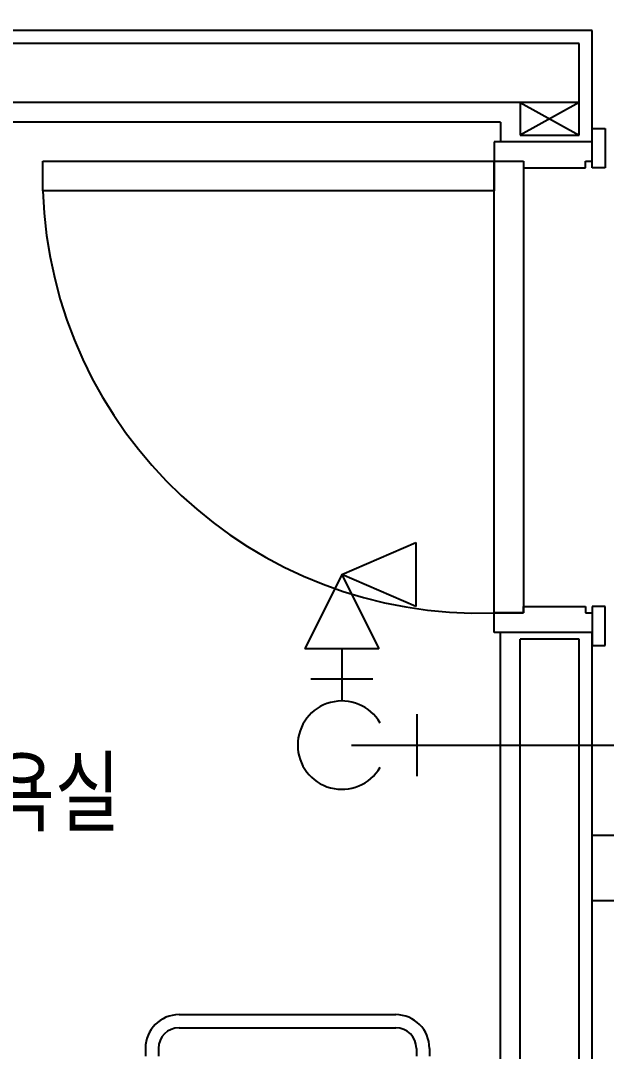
# Model space of a CAD drawing. Header units: millimetres. Extents: x 238075 to 303070, y -258150 to -205841.
# Drawn here: x 275939 to 276834, y -227701 to -226126 of the extents above; entities that cross this region are included whole.
import ezdxf
from ezdxf.enums import TextEntityAlignment as Align

# ---------------------------------------------------------------- set-up
doc = ezdxf.new("R2010")
doc.units = ezdxf.units.MM
doc.header["$LTSCALE"] = 200
for name, color, linetype in [('-소화(SP가지관)', 3, 'Continuous'), ('L2', 2, 'Continuous'), ('L3', 3, 'Continuous'), ('L4', 4, 'Continuous'), ('아파트', 253, 'Continuous')]:
    doc.layers.add(name, color=color, linetype=linetype)
doc.styles.add('맑은고딕', font='malgun.ttf', dxfattribs={"width": 0.8})

msp = doc.modelspace()

# ---------------------------------------------------------------- linework, layer by layer
at = {"layer": '-소화(SP가지관)', "color": 2, "ltscale": 0.25}
msp.add_line((276444.8, -227233.3, 54985.4), (277737.7, -227233.3, 54985.4), dxfattribs=at)
at = {"layer": 'L2'}
for p, q in [((276429.8, -226972.6, 54985.4), (276543.2, -226923.8, 54985.4)), ((276543.2, -226923.8, 54985.4), (276543.2, -227021.4, 54985.4)), ((276429.8, -226972.6, 54985.4), (276373.1, -227086, 54985.4)), ((276429.8, -226972.6, 54985.4), (276486.5, -227086, 54985.4)), ((276543.2, -227021.4, 54985.4), (276429.8, -226972.6, 54985.4)), ((276486.5, -227086, 54985.4), (276373.1, -227086, 54985.4)), ((276382.6, -227132.1, 54985.4), (276477.1, -227132.1, 54985.4)), ((276544.6, -227186.1, 54985.4), (276544.6, -227280.6, 54985.4))]:
    msp.add_line(p, q, dxfattribs=at)
msp.add_arc((276429.8, -227233.3, 54985.4), 67.5, 30, 330, dxfattribs=at)
at = {"layer": 'L3'}
msp.add_line((276429.8, -227086, 54985.4), (276429.8, -227165.8, 54985.4), dxfattribs=at)
at = {"layer": 'L4'}
for p, q in [((276812.6, -226141.2), (275012.6, -226141.2)), ((276812.6, -226291.2), (276812.6, -226141.2)), ((276792.6, -226161.2), (275072.6, -226161.2)), ((276792.6, -226251.2), (276792.6, -226161.2)), ((276792.6, -226251.2), (275072.6, -226251.2)), ((276792.6, -226251.2), (276702.6, -226301.2)), ((276702.6, -226251.2), (276792.6, -226301.2)), ((276792.6, -226251.2), (276702.6, -226251.2)), ((276702.6, -226251.2), (276702.6, -226301.2)), ((276792.6, -226301.2), (276792.6, -226251.2)), ((276672.6, -226281.2), (275102.6, -226281.2)), ((276672.6, -226281.2), (276672.6, -226311.2)), ((276812.6, -226351.2), (276812.6, -226291.2)), ((276812.6, -226291.2), (276832.6, -226291.2)), ((276832.6, -226291.2), (276832.6, -226351.2)), ((276812.6, -226311.2), (276662.6, -226311.2)), ((276662.6, -226311.2), (276662.6, -226341.2)), ((276702.6, -226301.2), (276792.6, -226301.2)), ((276812.6, -226341.2), (276812.6, -226311.2)), ((275972.6, -226386.2), (275972.6, -226341.2)), ((275972.6, -226341.2), (276662.6, -226341.2)), ((276662.6, -226341.2), (276662.6, -226386.2)), ((276662.6, -226341.2), (276707.6, -226341.2)), ((276662.6, -227031.2), (276662.6, -226341.2)), ((276662.6, -226341.2), (276707.6, -226341.2)), ((276707.6, -226341.2), (276707.6, -226351.2)), ((276707.6, -226341.2), (276707.6, -227031.2)), ((276802.6, -226351.2), (276802.6, -226341.2)), ((276802.6, -226341.2), (276812.6, -226341.2)), ((276707.6, -226351.2), (276802.6, -226351.2)), ((276832.6, -226351.2), (276812.6, -226351.2)), ((276662.6, -226386.2), (275972.6, -226386.2)), ((276662.6, -227061.2), (276662.6, -227031.2)), ((276662.6, -227031.2), (276707.6, -227031.2)), ((276707.6, -227031.2), (276662.6, -227031.2)), ((276707.6, -227031.2), (276707.6, -227021.2)), ((276707.6, -227021.2), (276802.6, -227021.2)), ((276802.6, -227021.2), (276802.6, -227031.2)), ((276802.6, -227031.2), (276812.6, -227031.2)), ((276832.6, -227021.2), (276812.6, -227021.2)), ((276812.6, -227021.2), (276812.6, -227081.2)), ((276812.6, -227031.2), (276812.6, -227061.2)), ((276832.6, -227081.2), (276832.6, -227021.2)), ((276812.6, -227061.2), (276662.6, -227061.2)), ((276672.6, -228601.2), (276672.6, -227061.2)), ((276812.6, -228231.2), (276812.6, -227061.2)), ((276702.6, -228631.2), (276702.6, -227071.2)), ((276792.6, -227071.2), (276702.6, -227071.2)), ((276792.6, -228251.2), (276792.6, -227071.2)), ((276812.6, -227081.2), (276832.6, -227081.2)), ((276944.6, -227371.2), (276812.6, -227371.2)), ((276944.6, -227471.2), (276812.6, -227471.2)), ((276180.9, -227645.1), (276512.2, -227645.1)), ((276180.9, -227665.1), (276512.2, -227665.1)), ((276129.4, -227696.7), (276129.4, -227708.3)), ((276149.4, -227696.7), (276149.4, -227708.3)), ((276543.8, -227696.7), (276543.8, -227708.3)), ((276563.8, -227696.7), (276563.8, -227708.3))]:
    msp.add_line(p, q, dxfattribs=at)
for centre, radius, start, end in [((276640.1, -226363.7), 667.9, 181.9306, 271.9306), ((276180.9, -227696.7), 51.6, 90, 180), ((276512.2, -227696.7), 51.6, 0, 90), ((276180.9, -227696.7), 31.6, 90, 180), ((276512.2, -227696.7), 31.6, 0, 90)]:
    msp.add_arc(centre, radius, start, end, dxfattribs=at)
at = {"layer": '아파트'}
msp.add_circle((263075.4, -230841.1, 54985.4), 25000, dxfattribs=at)

# ---------------------------------------------------------------- texts
at = {"layer": 'L4', "style": '맑은고딕', "width": 0.8}
msp.add_text('내욕실', height=100, dxfattribs=at).set_placement((275940.6, -227304.6), align=Align.MIDDLE_CENTER)

doc.saveas('drawing.dxf')
